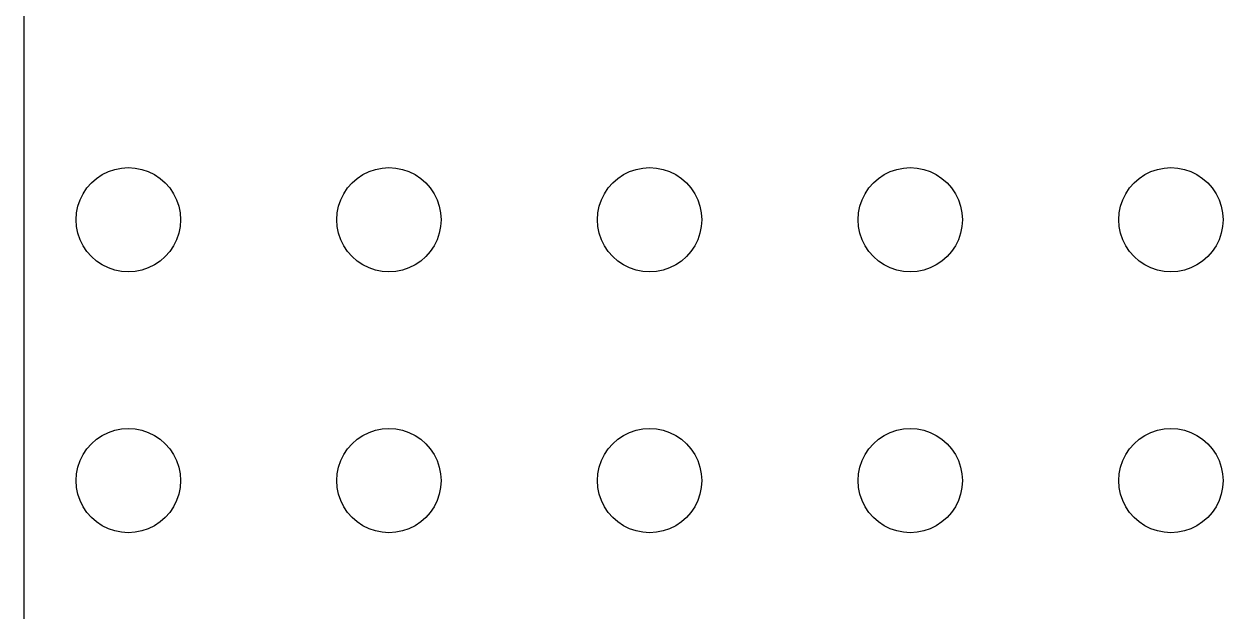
# Model space of a CAD drawing. Header units: metres. Extents: x -149 to 149, y -149 to 149.
# Drawn here: x -148.5 to -79.5, y 0 to 33.8 of the extents above; entities that cross this region are included whole.
import ezdxf

# ---------------------------------------------------------------- set-up
doc = ezdxf.new("R2010")
doc.units = ezdxf.units.M

msp = doc.modelspace()

# ---------------------------------------------------------------- linework, layer by layer
for p, q in [((-148.505, 143.505), (-148.505, -143.505)), ((-144.621, 24.6213), (-144.326, 24.8801)), ((-144.326, 24.8801), (-144, 25.0981)), ((-144, 25.0981), (-143.648, 25.2716)), ((-143.648, 25.2716), (-143.276, 25.3978)), ((-143.276, 25.3978), (-142.892, 25.4743)), ((-142.892, 25.4743), (-142.5, 25.5)), ((-142.5, 25.5), (-142.108, 25.4743)), ((-142.108, 25.4743), (-141.724, 25.3978)), ((-141.724, 25.3978), (-141.352, 25.2716)), ((-141.352, 25.2716), (-141, 25.0981)), ((-141, 25.0981), (-140.674, 24.8801)), ((-140.674, 24.8801), (-140.379, 24.6213)), ((-129.621, 24.6213), (-129.326, 24.8801)), ((-129.326, 24.8801), (-129, 25.0981)), ((-129, 25.0981), (-128.648, 25.2716)), ((-128.648, 25.2716), (-128.276, 25.3978)), ((-128.276, 25.3978), (-127.892, 25.4743)), ((-127.892, 25.4743), (-127.5, 25.5)), ((-127.5, 25.5), (-127.108, 25.4743)), ((-127.108, 25.4743), (-126.724, 25.3978)), ((-126.724, 25.3978), (-126.352, 25.2716)), ((-126.352, 25.2716), (-126, 25.0981)), ((-126, 25.0981), (-125.674, 24.8801)), ((-125.674, 24.8801), (-125.379, 24.6213)), ((-114.621, 24.6213), (-114.326, 24.8801)), ((-114.326, 24.8801), (-114, 25.0981)), ((-114, 25.0981), (-113.648, 25.2716)), ((-113.648, 25.2716), (-113.276, 25.3978)), ((-113.276, 25.3978), (-112.892, 25.4743)), ((-112.892, 25.4743), (-112.5, 25.5)), ((-112.5, 25.5), (-112.108, 25.4743)), ((-112.108, 25.4743), (-111.724, 25.3978)), ((-111.724, 25.3978), (-111.352, 25.2716)), ((-111.352, 25.2716), (-111, 25.0981)), ((-111, 25.0981), (-110.674, 24.8801)), ((-110.674, 24.8801), (-110.379, 24.6213)), ((-99.6213, 24.6213), (-99.3263, 24.8801)), ((-99.3263, 24.8801), (-99, 25.0981)), ((-99, 25.0981), (-98.648, 25.2716)), ((-98.648, 25.2716), (-98.2765, 25.3978)), ((-98.2765, 25.3978), (-97.8916, 25.4743)), ((-97.8916, 25.4743), (-97.5, 25.5)), ((-97.5, 25.5), (-97.1084, 25.4743)), ((-97.1084, 25.4743), (-96.7235, 25.3978)), ((-96.7235, 25.3978), (-96.3519, 25.2716)), ((-96.3519, 25.2716), (-96, 25.0981)), ((-96, 25.0981), (-95.6737, 24.8801)), ((-95.6737, 24.8801), (-95.3787, 24.6213)), ((-84.6213, 24.6213), (-84.3263, 24.8801)), ((-84.3263, 24.8801), (-84, 25.0981)), ((-84, 25.0981), (-83.648, 25.2716)), ((-83.648, 25.2716), (-83.2765, 25.3978)), ((-83.2765, 25.3978), (-82.8916, 25.4743)), ((-82.8916, 25.4743), (-82.5, 25.5)), ((-82.5, 25.5), (-82.1084, 25.4743)), ((-82.1084, 25.4743), (-81.7235, 25.3978)), ((-81.7235, 25.3978), (-81.3519, 25.2716)), ((-81.3519, 25.2716), (-81, 25.0981)), ((-81, 25.0981), (-80.6737, 24.8801)), ((-80.6737, 24.8801), (-80.3787, 24.6213)), ((-145.098, 24), (-144.88, 24.3263)), ((-144.88, 24.3263), (-144.621, 24.6213)), ((-140.379, 24.6213), (-140.12, 24.3263)), ((-140.12, 24.3263), (-139.902, 24)), ((-130.098, 24), (-129.88, 24.3263)), ((-129.88, 24.3263), (-129.621, 24.6213)), ((-125.379, 24.6213), (-125.12, 24.3263)), ((-125.12, 24.3263), (-124.902, 24)), ((-115.098, 24), (-114.88, 24.3263)), ((-114.88, 24.3263), (-114.621, 24.6213)), ((-110.379, 24.6213), (-110.12, 24.3263)), ((-110.12, 24.3263), (-109.902, 24)), ((-100.098, 24), (-99.8801, 24.3263)), ((-99.8801, 24.3263), (-99.6213, 24.6213)), ((-95.3787, 24.6213), (-95.1199, 24.3263)), ((-95.1199, 24.3263), (-94.9019, 24)), ((-85.0981, 24), (-84.8801, 24.3263)), ((-84.8801, 24.3263), (-84.6213, 24.6213)), ((-80.3787, 24.6213), (-80.1199, 24.3263)), ((-80.1199, 24.3263), (-79.9019, 24)), ((-145.398, 23.2764), (-145.272, 23.648)), ((-145.272, 23.648), (-145.098, 24)), ((-139.902, 24), (-139.728, 23.648)), ((-139.728, 23.648), (-139.602, 23.2764)), ((-130.398, 23.2764), (-130.272, 23.648)), ((-130.272, 23.648), (-130.098, 24)), ((-124.902, 24), (-124.728, 23.648)), ((-124.728, 23.648), (-124.602, 23.2764)), ((-115.398, 23.2764), (-115.272, 23.648)), ((-115.272, 23.648), (-115.098, 24)), ((-109.902, 24), (-109.728, 23.648)), ((-109.728, 23.648), (-109.602, 23.2764)), ((-100.398, 23.2764), (-100.272, 23.648)), ((-100.272, 23.648), (-100.098, 24)), ((-94.9019, 24), (-94.7284, 23.648)), ((-94.7284, 23.648), (-94.6022, 23.2764)), ((-85.3978, 23.2764), (-85.2716, 23.648)), ((-85.2716, 23.648), (-85.0981, 24)), ((-79.9019, 24), (-79.7284, 23.648)), ((-79.7284, 23.648), (-79.6022, 23.2764)), ((-145.5, 22.5), (-145.474, 22.8916)), ((-145.474, 22.8916), (-145.398, 23.2764)), ((-139.602, 23.2764), (-139.526, 22.8916)), ((-139.526, 22.8916), (-139.5, 22.5)), ((-130.5, 22.5), (-130.474, 22.8916)), ((-130.474, 22.8916), (-130.398, 23.2764)), ((-124.602, 23.2764), (-124.526, 22.8916)), ((-124.526, 22.8916), (-124.5, 22.5)), ((-115.5, 22.5), (-115.474, 22.8916)), ((-115.474, 22.8916), (-115.398, 23.2764)), ((-109.602, 23.2764), (-109.526, 22.8916)), ((-109.526, 22.8916), (-109.5, 22.5)), ((-100.5, 22.5), (-100.474, 22.8916)), ((-100.474, 22.8916), (-100.398, 23.2764)), ((-94.6022, 23.2764), (-94.5257, 22.8916)), ((-94.5257, 22.8916), (-94.5, 22.5)), ((-85.5, 22.5), (-85.4743, 22.8916)), ((-85.4743, 22.8916), (-85.3978, 23.2764)), ((-79.6022, 23.2764), (-79.5257, 22.8916)), ((-79.5257, 22.8916), (-79.5, 22.5)), ((-145.474, 22.1084), (-145.5, 22.5)), ((-145.398, 21.7235), (-145.474, 22.1084)), ((-139.526, 22.1084), (-139.602, 21.7235)), ((-139.5, 22.5), (-139.526, 22.1084)), ((-130.474, 22.1084), (-130.5, 22.5)), ((-130.398, 21.7235), (-130.474, 22.1084)), ((-124.526, 22.1084), (-124.602, 21.7235)), ((-124.5, 22.5), (-124.526, 22.1084)), ((-115.474, 22.1084), (-115.5, 22.5)), ((-115.398, 21.7235), (-115.474, 22.1084)), ((-109.526, 22.1084), (-109.602, 21.7235)), ((-109.5, 22.5), (-109.526, 22.1084)), ((-100.474, 22.1084), (-100.5, 22.5)), ((-100.398, 21.7235), (-100.474, 22.1084)), ((-94.5257, 22.1084), (-94.6022, 21.7235)), ((-94.5, 22.5), (-94.5257, 22.1084)), ((-85.4743, 22.1084), (-85.5, 22.5)), ((-85.3978, 21.7235), (-85.4743, 22.1084)), ((-79.5257, 22.1084), (-79.6022, 21.7235)), ((-79.5, 22.5), (-79.5257, 22.1084)), ((-145.272, 21.3519), (-145.398, 21.7235)), ((-139.602, 21.7235), (-139.728, 21.3519)), ((-130.272, 21.3519), (-130.398, 21.7235)), ((-124.602, 21.7235), (-124.728, 21.3519)), ((-115.272, 21.3519), (-115.398, 21.7235)), ((-109.602, 21.7235), (-109.728, 21.3519)), ((-100.272, 21.3519), (-100.398, 21.7235)), ((-94.6022, 21.7235), (-94.7284, 21.3519)), ((-85.2716, 21.3519), (-85.3978, 21.7235)), ((-79.6022, 21.7235), (-79.7284, 21.3519)), ((-145.098, 21), (-145.272, 21.3519)), ((-144.88, 20.6737), (-145.098, 21)), ((-139.902, 21), (-140.12, 20.6737)), ((-139.728, 21.3519), (-139.902, 21)), ((-130.098, 21), (-130.272, 21.3519)), ((-129.88, 20.6737), (-130.098, 21)), ((-124.902, 21), (-125.12, 20.6737)), ((-124.728, 21.3519), (-124.902, 21)), ((-115.098, 21), (-115.272, 21.3519)), ((-114.88, 20.6737), (-115.098, 21)), ((-109.902, 21), (-110.12, 20.6737)), ((-109.728, 21.3519), (-109.902, 21)), ((-100.098, 21), (-100.272, 21.3519)), ((-99.8801, 20.6737), (-100.098, 21)), ((-94.9019, 21), (-95.1199, 20.6737)), ((-94.7284, 21.3519), (-94.9019, 21)), ((-85.0981, 21), (-85.2716, 21.3519)), ((-84.8801, 20.6737), (-85.0981, 21)), ((-79.9019, 21), (-80.1199, 20.6737)), ((-79.7284, 21.3519), (-79.9019, 21)), ((-144.621, 20.3787), (-144.88, 20.6737)), ((-144.326, 20.1199), (-144.621, 20.3787)), ((-144, 19.9019), (-144.326, 20.1199)), ((-140.674, 20.1199), (-141, 19.9019)), ((-140.379, 20.3787), (-140.674, 20.1199)), ((-140.12, 20.6737), (-140.379, 20.3787)), ((-129.621, 20.3787), (-129.88, 20.6737)), ((-129.326, 20.1199), (-129.621, 20.3787)), ((-129, 19.9019), (-129.326, 20.1199)), ((-125.674, 20.1199), (-126, 19.9019)), ((-125.379, 20.3787), (-125.674, 20.1199)), ((-125.12, 20.6737), (-125.379, 20.3787)), ((-114.621, 20.3787), (-114.88, 20.6737)), ((-114.326, 20.1199), (-114.621, 20.3787)), ((-114, 19.9019), (-114.326, 20.1199)), ((-110.674, 20.1199), (-111, 19.9019)), ((-110.379, 20.3787), (-110.674, 20.1199)), ((-110.12, 20.6737), (-110.379, 20.3787)), ((-99.6213, 20.3787), (-99.8801, 20.6737)), ((-99.3263, 20.1199), (-99.6213, 20.3787)), ((-99, 19.9019), (-99.3263, 20.1199)), ((-95.6737, 20.1199), (-96, 19.9019)), ((-95.3787, 20.3787), (-95.6737, 20.1199)), ((-95.1199, 20.6737), (-95.3787, 20.3787)), ((-84.6213, 20.3787), (-84.8801, 20.6737)), ((-84.3263, 20.1199), (-84.6213, 20.3787)), ((-84, 19.9019), (-84.3263, 20.1199)), ((-80.6737, 20.1199), (-81, 19.9019)), ((-80.3787, 20.3787), (-80.6737, 20.1199)), ((-80.1199, 20.6737), (-80.3787, 20.3787)), ((-143.648, 19.7283), (-144, 19.9019)), ((-143.276, 19.6022), (-143.648, 19.7283)), ((-142.892, 19.5257), (-143.276, 19.6022)), ((-142.5, 19.5), (-142.892, 19.5257)), ((-142.108, 19.5257), (-142.5, 19.5)), ((-141.724, 19.6022), (-142.108, 19.5257)), ((-141.352, 19.7283), (-141.724, 19.6022)), ((-141, 19.9019), (-141.352, 19.7283)), ((-128.648, 19.7283), (-129, 19.9019)), ((-128.276, 19.6022), (-128.648, 19.7283)), ((-127.892, 19.5257), (-128.276, 19.6022)), ((-127.5, 19.5), (-127.892, 19.5257)), ((-127.108, 19.5257), (-127.5, 19.5)), ((-126.724, 19.6022), (-127.108, 19.5257)), ((-126.352, 19.7283), (-126.724, 19.6022)), ((-126, 19.9019), (-126.352, 19.7283)), ((-113.648, 19.7283), (-114, 19.9019)), ((-113.276, 19.6022), (-113.648, 19.7283)), ((-112.892, 19.5257), (-113.276, 19.6022)), ((-112.5, 19.5), (-112.892, 19.5257)), ((-112.108, 19.5257), (-112.5, 19.5)), ((-111.724, 19.6022), (-112.108, 19.5257)), ((-111.352, 19.7283), (-111.724, 19.6022)), ((-111, 19.9019), (-111.352, 19.7283)), ((-98.648, 19.7283), (-99, 19.9019)), ((-98.2765, 19.6022), (-98.648, 19.7283)), ((-97.8916, 19.5257), (-98.2765, 19.6022)), ((-97.5, 19.5), (-97.8916, 19.5257)), ((-97.1084, 19.5257), (-97.5, 19.5)), ((-96.7235, 19.6022), (-97.1084, 19.5257)), ((-96.3519, 19.7283), (-96.7235, 19.6022)), ((-96, 19.9019), (-96.3519, 19.7283)), ((-83.648, 19.7283), (-84, 19.9019)), ((-83.2765, 19.6022), (-83.648, 19.7283)), ((-82.8916, 19.5257), (-83.2765, 19.6022)), ((-82.5, 19.5), (-82.8916, 19.5257)), ((-82.1084, 19.5257), (-82.5, 19.5)), ((-81.7235, 19.6022), (-82.1084, 19.5257)), ((-81.3519, 19.7283), (-81.7235, 19.6022)), ((-81, 19.9019), (-81.3519, 19.7283)), ((-143.648, 10.2716), (-143.276, 10.3978)), ((-143.276, 10.3978), (-142.892, 10.4743)), ((-142.892, 10.4743), (-142.5, 10.5)), ((-142.5, 10.5), (-142.108, 10.4743)), ((-142.108, 10.4743), (-141.724, 10.3978)), ((-141.724, 10.3978), (-141.352, 10.2716)), ((-128.648, 10.2716), (-128.276, 10.3978)), ((-128.276, 10.3978), (-127.892, 10.4743)), ((-127.892, 10.4743), (-127.5, 10.5)), ((-127.5, 10.5), (-127.108, 10.4743)), ((-127.108, 10.4743), (-126.724, 10.3978)), ((-126.724, 10.3978), (-126.352, 10.2716)), ((-113.648, 10.2716), (-113.276, 10.3978)), ((-113.276, 10.3978), (-112.892, 10.4743)), ((-112.892, 10.4743), (-112.5, 10.5)), ((-112.5, 10.5), (-112.108, 10.4743)), ((-112.108, 10.4743), (-111.724, 10.3978)), ((-111.724, 10.3978), (-111.352, 10.2716)), ((-98.648, 10.2716), (-98.2765, 10.3978)), ((-98.2765, 10.3978), (-97.8916, 10.4743)), ((-97.8916, 10.4743), (-97.5, 10.5)), ((-97.5, 10.5), (-97.1084, 10.4743)), ((-97.1084, 10.4743), (-96.7235, 10.3978)), ((-96.7235, 10.3978), (-96.3519, 10.2716)), ((-83.648, 10.2716), (-83.2765, 10.3978)), ((-83.2765, 10.3978), (-82.8916, 10.4743)), ((-82.8916, 10.4743), (-82.5, 10.5)), ((-82.5, 10.5), (-82.1084, 10.4743)), ((-82.1084, 10.4743), (-81.7235, 10.3978)), ((-81.7235, 10.3978), (-81.3519, 10.2716)), ((-144.621, 9.62131), (-144.326, 9.88005)), ((-144.326, 9.88005), (-144, 10.0981)), ((-144, 10.0981), (-143.648, 10.2716)), ((-141.352, 10.2716), (-141, 10.0981)), ((-141, 10.0981), (-140.674, 9.88005)), ((-140.674, 9.88005), (-140.379, 9.62131)), ((-129.621, 9.62131), (-129.326, 9.88005)), ((-129.326, 9.88005), (-129, 10.0981)), ((-129, 10.0981), (-128.648, 10.2716)), ((-126.352, 10.2716), (-126, 10.0981)), ((-126, 10.0981), (-125.674, 9.88005)), ((-125.674, 9.88005), (-125.379, 9.62131)), ((-114.621, 9.62131), (-114.326, 9.88005)), ((-114.326, 9.88005), (-114, 10.0981)), ((-114, 10.0981), (-113.648, 10.2716)), ((-111.352, 10.2716), (-111, 10.0981)), ((-111, 10.0981), (-110.674, 9.88005)), ((-110.674, 9.88005), (-110.379, 9.62131)), ((-99.6213, 9.62131), (-99.3263, 9.88005)), ((-99.3263, 9.88005), (-99, 10.0981)), ((-99, 10.0981), (-98.648, 10.2716)), ((-96.3519, 10.2716), (-96, 10.0981)), ((-96, 10.0981), (-95.6737, 9.88005)), ((-95.6737, 9.88005), (-95.3787, 9.62131)), ((-84.6213, 9.62131), (-84.3263, 9.88005)), ((-84.3263, 9.88005), (-84, 10.0981)), ((-84, 10.0981), (-83.648, 10.2716)), ((-81.3519, 10.2716), (-81, 10.0981)), ((-81, 10.0981), (-80.6737, 9.88005)), ((-80.6737, 9.88005), (-80.3787, 9.62131)), ((-145.272, 8.64804), (-145.098, 9)), ((-145.098, 9), (-144.88, 9.32628)), ((-144.88, 9.32628), (-144.621, 9.62131)), ((-140.379, 9.62131), (-140.12, 9.32628)), ((-140.12, 9.32628), (-139.902, 9)), ((-139.902, 9), (-139.728, 8.64804)), ((-130.272, 8.64804), (-130.098, 9)), ((-130.098, 9), (-129.88, 9.32628)), ((-129.88, 9.32628), (-129.621, 9.62131)), ((-125.379, 9.62131), (-125.12, 9.32628)), ((-125.12, 9.32628), (-124.902, 9)), ((-124.902, 9), (-124.728, 8.64804)), ((-115.272, 8.64804), (-115.098, 9)), ((-115.098, 9), (-114.88, 9.32628)), ((-114.88, 9.32628), (-114.621, 9.62131)), ((-110.379, 9.62131), (-110.12, 9.32628)), ((-110.12, 9.32628), (-109.902, 9)), ((-109.902, 9), (-109.728, 8.64804)), ((-100.272, 8.64804), (-100.098, 9)), ((-100.098, 9), (-99.8801, 9.32628)), ((-99.8801, 9.32628), (-99.6213, 9.62131)), ((-95.3787, 9.62131), (-95.1199, 9.32628)), ((-95.1199, 9.32628), (-94.9019, 9)), ((-94.9019, 9), (-94.7284, 8.64804)), ((-85.2716, 8.64804), (-85.0981, 9)), ((-85.0981, 9), (-84.8801, 9.32628)), ((-84.8801, 9.32628), (-84.6213, 9.62131)), ((-80.3787, 9.62131), (-80.1199, 9.32628)), ((-80.1199, 9.32628), (-79.9019, 9)), ((-79.9019, 9), (-79.7284, 8.64804)), ((-145.398, 8.27644), (-145.272, 8.64804)), ((-139.728, 8.64804), (-139.602, 8.27644)), ((-130.398, 8.27644), (-130.272, 8.64804)), ((-124.728, 8.64804), (-124.602, 8.27644)), ((-115.398, 8.27644), (-115.272, 8.64804)), ((-109.728, 8.64804), (-109.602, 8.27644)), ((-100.398, 8.27644), (-100.272, 8.64804)), ((-94.7284, 8.64804), (-94.6022, 8.27644)), ((-85.3978, 8.27644), (-85.2716, 8.64804)), ((-79.7284, 8.64804), (-79.6022, 8.27644)), ((-145.5, 7.5), (-145.474, 7.89157)), ((-145.474, 7.89157), (-145.398, 8.27644)), ((-139.602, 8.27644), (-139.526, 7.89157)), ((-139.526, 7.89157), (-139.5, 7.5)), ((-130.5, 7.5), (-130.474, 7.89157)), ((-130.474, 7.89157), (-130.398, 8.27644)), ((-124.602, 8.27644), (-124.526, 7.89157)), ((-124.526, 7.89157), (-124.5, 7.5)), ((-115.5, 7.5), (-115.474, 7.89157)), ((-115.474, 7.89157), (-115.398, 8.27644)), ((-109.602, 8.27644), (-109.526, 7.89157)), ((-109.526, 7.89157), (-109.5, 7.5)), ((-100.5, 7.5), (-100.474, 7.89157)), ((-100.474, 7.89157), (-100.398, 8.27644)), ((-94.6022, 8.27644), (-94.5257, 7.89157)), ((-94.5257, 7.89157), (-94.5, 7.5)), ((-85.5, 7.5), (-85.4743, 7.89157)), ((-85.4743, 7.89157), (-85.3978, 8.27644)), ((-79.6022, 8.27644), (-79.5257, 7.89157)), ((-79.5257, 7.89157), (-79.5, 7.5)), ((-145.474, 7.10841), (-145.5, 7.5)), ((-145.398, 6.72354), (-145.474, 7.10841)), ((-139.526, 7.10841), (-139.602, 6.72354)), ((-139.5, 7.5), (-139.526, 7.10841)), ((-130.474, 7.10841), (-130.5, 7.5)), ((-130.398, 6.72354), (-130.474, 7.10841)), ((-124.526, 7.10841), (-124.602, 6.72354)), ((-124.5, 7.5), (-124.526, 7.10841)), ((-115.474, 7.10841), (-115.5, 7.5)), ((-115.398, 6.72354), (-115.474, 7.10841)), ((-109.526, 7.10841), (-109.602, 6.72354)), ((-109.5, 7.5), (-109.526, 7.10841)), ((-100.474, 7.10841), (-100.5, 7.5)), ((-100.398, 6.72354), (-100.474, 7.10841)), ((-94.5257, 7.10841), (-94.6022, 6.72354)), ((-94.5, 7.5), (-94.5257, 7.10841)), ((-85.4743, 7.10841), (-85.5, 7.5)), ((-85.3978, 6.72354), (-85.4743, 7.10841)), ((-79.5257, 7.10841), (-79.6022, 6.72354)), ((-79.5, 7.5), (-79.5257, 7.10841)), ((-145.272, 6.35194), (-145.398, 6.72354)), ((-145.098, 6), (-145.272, 6.35194)), ((-139.728, 6.35194), (-139.902, 6)), ((-139.602, 6.72354), (-139.728, 6.35194)), ((-130.272, 6.35194), (-130.398, 6.72354)), ((-130.098, 6), (-130.272, 6.35194)), ((-124.728, 6.35194), (-124.902, 6)), ((-124.602, 6.72354), (-124.728, 6.35194)), ((-115.272, 6.35194), (-115.398, 6.72354)), ((-115.098, 6), (-115.272, 6.35194)), ((-109.728, 6.35194), (-109.902, 6)), ((-109.602, 6.72354), (-109.728, 6.35194)), ((-100.272, 6.35194), (-100.398, 6.72354)), ((-100.098, 6), (-100.272, 6.35194)), ((-94.7284, 6.35194), (-94.9019, 6)), ((-94.6022, 6.72354), (-94.7284, 6.35194)), ((-85.2716, 6.35194), (-85.3978, 6.72354)), ((-85.0981, 6), (-85.2716, 6.35194)), ((-79.7284, 6.35194), (-79.9019, 6)), ((-79.6022, 6.72354), (-79.7284, 6.35194)), ((-144.88, 5.67371), (-145.098, 6)), ((-144.621, 5.37868), (-144.88, 5.67371)), ((-140.12, 5.67371), (-140.379, 5.37868)), ((-139.902, 6), (-140.12, 5.67371)), ((-129.88, 5.67371), (-130.098, 6)), ((-129.621, 5.37868), (-129.88, 5.67371)), ((-125.12, 5.67371), (-125.379, 5.37868)), ((-124.902, 6), (-125.12, 5.67371)), ((-114.88, 5.67371), (-115.098, 6)), ((-114.621, 5.37868), (-114.88, 5.67371)), ((-110.12, 5.67371), (-110.379, 5.37868)), ((-109.902, 6), (-110.12, 5.67371)), ((-99.8801, 5.67371), (-100.098, 6)), ((-99.6213, 5.37868), (-99.8801, 5.67371)), ((-95.1199, 5.67371), (-95.3787, 5.37868)), ((-94.9019, 6), (-95.1199, 5.67371)), ((-84.8801, 5.67371), (-85.0981, 6)), ((-84.6213, 5.37868), (-84.8801, 5.67371)), ((-80.1199, 5.67371), (-80.3787, 5.37868)), ((-79.9019, 6), (-80.1199, 5.67371)), ((-144.326, 5.11993), (-144.621, 5.37868)), ((-144, 4.90192), (-144.326, 5.11993)), ((-143.648, 4.72835), (-144, 4.90192)), ((-141, 4.90192), (-141.352, 4.72835)), ((-140.674, 5.11993), (-141, 4.90192)), ((-140.379, 5.37868), (-140.674, 5.11993)), ((-129.326, 5.11993), (-129.621, 5.37868)), ((-129, 4.90192), (-129.326, 5.11993)), ((-128.648, 4.72835), (-129, 4.90192)), ((-126, 4.90192), (-126.352, 4.72835)), ((-125.674, 5.11993), (-126, 4.90192)), ((-125.379, 5.37868), (-125.674, 5.11993)), ((-114.326, 5.11993), (-114.621, 5.37868)), ((-114, 4.90192), (-114.326, 5.11993)), ((-113.648, 4.72835), (-114, 4.90192)), ((-111, 4.90192), (-111.352, 4.72835)), ((-110.674, 5.11993), (-111, 4.90192)), ((-110.379, 5.37868), (-110.674, 5.11993)), ((-99.3263, 5.11993), (-99.6213, 5.37868)), ((-99, 4.90192), (-99.3263, 5.11993)), ((-98.648, 4.72835), (-99, 4.90192)), ((-96, 4.90192), (-96.3519, 4.72835)), ((-95.6737, 5.11993), (-96, 4.90192)), ((-95.3787, 5.37868), (-95.6737, 5.11993)), ((-84.3263, 5.11993), (-84.6213, 5.37868)), ((-84, 4.90192), (-84.3263, 5.11993)), ((-83.648, 4.72835), (-84, 4.90192)), ((-81, 4.90192), (-81.3519, 4.72835)), ((-80.6737, 5.11993), (-81, 4.90192)), ((-80.3787, 5.37868), (-80.6737, 5.11993)), ((-143.276, 4.60222), (-143.648, 4.72835)), ((-142.892, 4.52567), (-143.276, 4.60222)), ((-142.5, 4.5), (-142.892, 4.52567)), ((-142.108, 4.52567), (-142.5, 4.5)), ((-141.724, 4.60222), (-142.108, 4.52567)), ((-141.352, 4.72835), (-141.724, 4.60222)), ((-128.276, 4.60222), (-128.648, 4.72835)), ((-127.892, 4.52567), (-128.276, 4.60222)), ((-127.5, 4.5), (-127.892, 4.52567)), ((-127.108, 4.52567), (-127.5, 4.5)), ((-126.724, 4.60222), (-127.108, 4.52567)), ((-126.352, 4.72835), (-126.724, 4.60222)), ((-113.276, 4.60222), (-113.648, 4.72835)), ((-112.892, 4.52567), (-113.276, 4.60222)), ((-112.5, 4.5), (-112.892, 4.52567)), ((-112.108, 4.52567), (-112.5, 4.5)), ((-111.724, 4.60222), (-112.108, 4.52567)), ((-111.352, 4.72835), (-111.724, 4.60222)), ((-98.2765, 4.60222), (-98.648, 4.72835)), ((-97.8916, 4.52567), (-98.2765, 4.60222)), ((-97.5, 4.5), (-97.8916, 4.52567)), ((-97.1084, 4.52567), (-97.5, 4.5)), ((-96.7235, 4.60222), (-97.1084, 4.52567)), ((-96.3519, 4.72835), (-96.7235, 4.60222)), ((-83.2765, 4.60222), (-83.648, 4.72835)), ((-82.8916, 4.52567), (-83.2765, 4.60222)), ((-82.5, 4.5), (-82.8916, 4.52567)), ((-82.1084, 4.52567), (-82.5, 4.5)), ((-81.7235, 4.60222), (-82.1084, 4.52567)), ((-81.3519, 4.72835), (-81.7235, 4.60222))]:
    msp.add_line(p, q)

doc.saveas('drawing.dxf')
